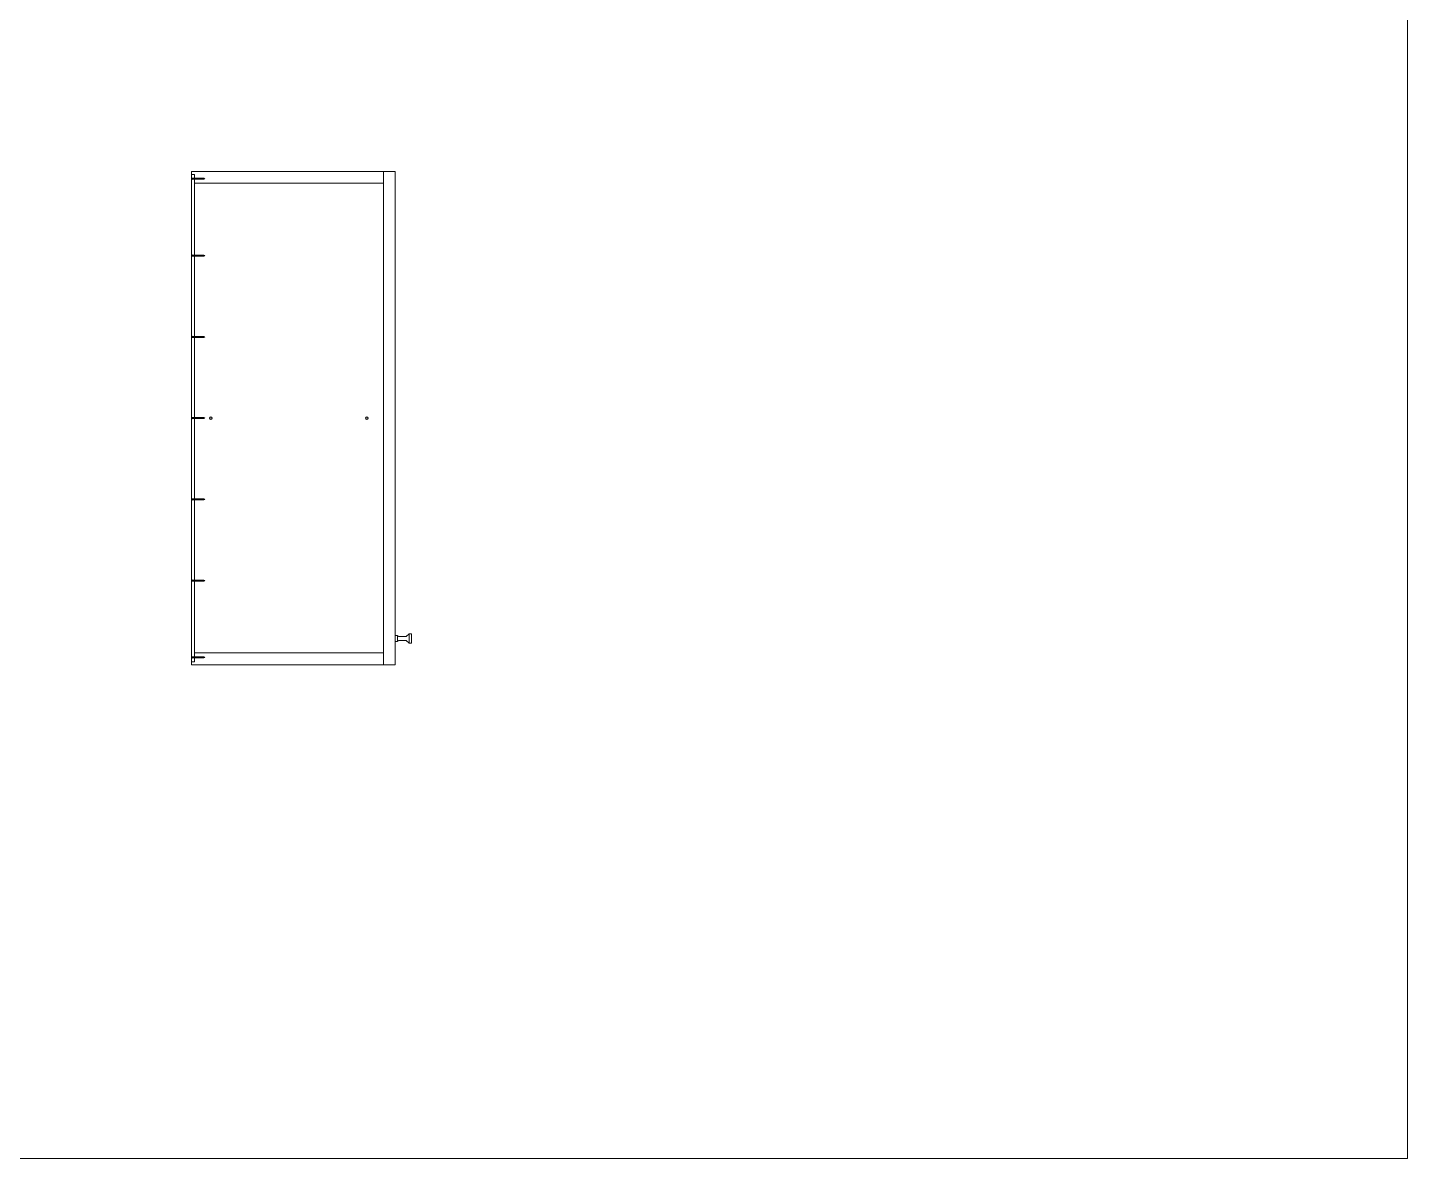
# Model space of a CAD drawing. Header units: centimetres. Extents: x -752 to 647, y -388 to 607.
# Drawn here: x -105.1 to 104.7, y -388.1 to -216.2 of the extents above; entities that cross this region are included whole.
import ezdxf

# ---------------------------------------------------------------- set-up
doc = ezdxf.new("R2010")
doc.units = ezdxf.units.CM
doc.header["$MEASUREMENT"] = 0
for name, color, linetype, lineweight in [('A-FURN_Num_Penna__252_Num_Penna__252_Num_Penna__3_Num_Penna__252_Num_Penna__252_Num_Penna__252_Num_Penna__252_Num_Penna__252_Num_Penna__252_Num_Penna__252_Num_Penna__252_Num_Penna__252_Num_Penna__252_Num_Penna__252_Num_Penna__5', 5, 'Continuous', 18), ('A-FURN_Num_Penna__252_Num_Penna__252_Num_Penna__3_Num_Penna__252_Num_Penna__252_Num_Penna__252_Num_Penna__252_Num_Penna__252_Num_Penna__252_Num_Penna__252_Num_Penna__252_Num_Penna__252_Num_Penna__252_Num_Penna__252_Num_Penna__6', 6, 'Continuous', 18), ('A-SECT-PATT_Num_Penna__6_Num_Penna__6_Num_Penna__6_Num_Penna__6_Num_Penna__6_Num_Penna__6_Num_Penna__6_Num_Penna__6_Num_Penna__6_Num_Penna__6_Num_Penna__6_Num_Penna__6_Num_Penna__6_Num_Penna__6', 6, 'Continuous', 18), ('PDF10_Geometry_Num_Penna__7_Num_Penna__7_Num_Penna__7_Num_Penna__7_Num_Penna__7_Num_Penna__7_Num_Penna__7_Num_Penna__6', 6, 'Continuous', 18), ('PDF16_Geometry_Num_Penna__5_Num_Penna__5_Num_Penna__5_Num_Penna__5_Num_Penna__5_Num_Penna__5_Num_Penna__5_Num_Penna__5_Num_Penna__5_Num_Penna__5_Num_Penna__5_Num_Penna__5_Num_Penna__5_Num_Penna__5', 5, 'Continuous', 18), ('PDF16_Geometry_Num_Penna__6_Num_Penna__6_Num_Penna__6_Num_Penna__6_Num_Penna__6_Num_Penna__6_Num_Penna__6_Num_Penna__6_Num_Penna__6_Num_Penna__6_Num_Penna__6_Num_Penna__6_Num_Penna__6_Num_Penna__6', 6, 'Continuous', 18), ('PDF22_Geometry_Num_Penna__1_Num_Penna__255_Num_Penna__255_Num_Penna__255_Num_Penna__50', 2, 'Continuous', 18), ('PDF22_Geometry_Num_Penna__1_Num_Penna__255_Num_Penna__5_Num_Penna__5_Num_Penna__6', 6, 'Continuous', 18)]:
    doc.layers.add(name, color=color, linetype=linetype, lineweight=lineweight)

msp = doc.modelspace()

# ---------------------------------------------------------------- linework, layer by layer
at = {"layer": 'A-FURN_Num_Penna__252_Num_Penna__252_Num_Penna__3_Num_Penna__252_Num_Penna__252_Num_Penna__252_Num_Penna__252_Num_Penna__252_Num_Penna__252_Num_Penna__252_Num_Penna__252_Num_Penna__252_Num_Penna__252_Num_Penna__252_Num_Penna__5', "color": 5, "linetype": 'Continuous', "lineweight": 18}
for p, q in [((-80.21, -239.02), (-80.21, -239.32)), ((-80.15, -239.07), (-80.15, -239.24)), ((-80.21, -250.69), (-80.21, -250.99)), ((-80.15, -250.77), (-80.15, -250.91)), ((-80.21, -263.04), (-80.21, -263.34)), ((-80.15, -263.12), (-80.15, -263.26)), ((-80.21, -275.39), (-80.21, -275.69)), ((-80.15, -275.47), (-80.15, -275.61)), ((-80.21, -287.74), (-80.21, -288.04)), ((-80.15, -287.82), (-80.15, -287.96)), ((-80.21, -300.09), (-80.21, -300.39)), ((-80.15, -300.17), (-80.15, -300.31)), ((-80.21, -312.07), (-80.21, -311.77)), ((-80.15, -311.84), (-80.15, -311.99))]:
    msp.add_line(p, q, dxfattribs=at)
for centre in [(-77.26, -275.54), (-53.51, -275.54)]:
    msp.add_circle(centre, 0.15, dxfattribs=at)
at = {"layer": 'A-FURN_Num_Penna__252_Num_Penna__252_Num_Penna__3_Num_Penna__252_Num_Penna__252_Num_Penna__252_Num_Penna__252_Num_Penna__252_Num_Penna__252_Num_Penna__252_Num_Penna__252_Num_Penna__252_Num_Penna__252_Num_Penna__252_Num_Penna__6', "color": 6, "linetype": 'Continuous', "lineweight": 18}
for p, q in [((-80.21, -239.02), (-80.15, -239.02)), ((-80.15, -239.02), (-80.15, -239.09)), ((-80.15, -239.09), (-78.31, -239.09)), ((-80.15, -239.24), (-78.31, -239.24)), ((-80.15, -239.24), (-80.15, -239.32)), ((-80.21, -239.32), (-80.15, -239.32)), ((-80.21, -250.69), (-80.15, -250.69)), ((-80.21, -250.99), (-80.15, -250.99)), ((-80.15, -250.69), (-80.15, -250.77)), ((-80.15, -250.77), (-78.31, -250.77)), ((-80.15, -250.91), (-78.31, -250.91)), ((-80.15, -250.91), (-80.15, -250.99)), ((-80.21, -263.04), (-80.15, -263.04)), ((-80.21, -263.34), (-80.15, -263.34)), ((-80.15, -263.04), (-80.15, -263.12)), ((-80.15, -263.12), (-78.31, -263.12)), ((-80.15, -263.26), (-78.31, -263.26)), ((-80.15, -263.26), (-80.15, -263.34)), ((-80.21, -275.39), (-80.15, -275.39)), ((-80.21, -275.69), (-80.15, -275.69)), ((-80.15, -275.39), (-80.15, -275.47)), ((-80.15, -275.47), (-78.31, -275.47)), ((-80.15, -275.61), (-78.31, -275.61)), ((-80.15, -275.61), (-80.15, -275.69)), ((-80.21, -287.74), (-80.15, -287.74)), ((-80.21, -288.04), (-80.15, -288.04)), ((-80.15, -287.74), (-80.15, -287.82)), ((-80.15, -287.82), (-78.31, -287.82)), ((-80.15, -287.96), (-78.31, -287.96)), ((-80.15, -287.96), (-80.15, -288.04)), ((-80.21, -300.09), (-80.15, -300.09)), ((-80.15, -300.09), (-80.15, -300.17)), ((-80.21, -300.39), (-80.15, -300.39)), ((-80.15, -300.17), (-78.31, -300.17)), ((-80.15, -300.31), (-78.31, -300.31)), ((-80.15, -300.31), (-80.15, -300.39)), ((-80.21, -311.77), (-80.15, -311.77)), ((-80.21, -312.07), (-80.15, -312.07)), ((-80.15, -311.77), (-80.15, -311.84)), ((-80.15, -311.84), (-78.31, -311.84)), ((-80.15, -311.99), (-78.31, -311.99)), ((-80.15, -311.99), (-80.15, -312.07))]:
    msp.add_line(p, q, dxfattribs=at)
at = {"layer": 'A-SECT-PATT_Num_Penna__6_Num_Penna__6_Num_Penna__6_Num_Penna__6_Num_Penna__6_Num_Penna__6_Num_Penna__6_Num_Penna__6_Num_Penna__6_Num_Penna__6_Num_Penna__6_Num_Penna__6_Num_Penna__6_Num_Penna__6', "color": 6, "linetype": 'Continuous', "lineweight": 18}
for p, q in [((-80.21, -238.49), (-80.21, -239.02)), ((-79.76, -238.49), (-79.76, -239.09)), ((-79.76, -239.24), (-79.76, -250.77)), ((-79.76, -250.91), (-79.76, -263.12)), ((-79.76, -263.26), (-79.76, -275.47)), ((-79.76, -275.61), (-79.76, -287.82)), ((-79.76, -287.96), (-79.76, -300.17)), ((-79.76, -300.31), (-79.76, -311.84)), ((-79.76, -311.99), (-79.76, -312.59))]:
    msp.add_line(p, q, dxfattribs=at)
at = {"layer": 'PDF10_Geometry_Num_Penna__7_Num_Penna__7_Num_Penna__7_Num_Penna__7_Num_Penna__7_Num_Penna__7_Num_Penna__7_Num_Penna__6', "color": 6, "linetype": 'Continuous', "lineweight": 18, "flags": 128}
for points in [[(-78.31, -239.09), (-78.15, -239.17)], [(-78.15, -239.17), (-78.31, -239.24)], [(-78.31, -250.77), (-78.15, -250.84)], [(-78.15, -250.84), (-78.31, -250.91)], [(-78.31, -263.12), (-78.15, -263.19)], [(-78.15, -263.19), (-78.31, -263.26)], [(-78.31, -275.47), (-78.15, -275.54)], [(-78.15, -275.54), (-78.31, -275.61)], [(-78.31, -287.82), (-78.15, -287.89)], [(-78.15, -287.89), (-78.31, -287.96)], [(-78.31, -300.17), (-78.15, -300.24)], [(-78.15, -300.24), (-78.31, -300.31)], [(-78.31, -311.84), (-78.15, -311.92)], [(-78.15, -311.92), (-78.31, -311.99)]]:
    msp.add_lwpolyline(points, dxfattribs=at)
at = {"layer": 'PDF16_Geometry_Num_Penna__5_Num_Penna__5_Num_Penna__5_Num_Penna__5_Num_Penna__5_Num_Penna__5_Num_Penna__5_Num_Penna__5_Num_Penna__5_Num_Penna__5_Num_Penna__5_Num_Penna__5_Num_Penna__5_Num_Penna__5', "color": 5, "linetype": 'Continuous', "lineweight": 18}
for p, q in [((-47.1, -308.34), (-47.53, -308.74)), ((-46.71, -308.34), (-47.1, -308.34)), ((-47.1, -308.34), (-47.1, -309.74)), ((-46.71, -308.34), (-46.71, -309.74)), ((-48.84, -308.59), (-49.21, -308.59)), ((-49.21, -308.59), (-49.21, -309.49)), ((-48.84, -309.49), (-49.21, -309.49)), ((-48.84, -308.59), (-48.84, -309.49)), ((-47.53, -308.74), (-48.69, -308.74)), ((-47.53, -309.34), (-48.69, -309.34)), ((-47.1, -309.74), (-47.53, -309.34)), ((-46.71, -309.74), (-47.1, -309.74))]:
    msp.add_line(p, q, dxfattribs=at)
for centre, start, end in [((-48.69, -308.59), 180, 270), ((-48.69, -309.49), 90, 180)]:
    msp.add_arc(centre, 0.148, start, end, dxfattribs=at)
at = {"layer": 'PDF16_Geometry_Num_Penna__6_Num_Penna__6_Num_Penna__6_Num_Penna__6_Num_Penna__6_Num_Penna__6_Num_Penna__6_Num_Penna__6_Num_Penna__6_Num_Penna__6_Num_Penna__6_Num_Penna__6_Num_Penna__6_Num_Penna__6', "color": 6, "linetype": 'Continuous', "lineweight": 18}
for p, q in [((-80.21, -238.49), (-80.21, -238.04)), ((-80.21, -238.04), (-49.21, -238.04)), ((-80.21, -238.49), (-79.76, -238.49)), ((-51.01, -238.04), (-51.01, -313.04)), ((-49.21, -238.04), (-49.21, -313.04)), ((-80.21, -250.69), (-80.21, -239.32)), ((-79.76, -239.84), (-51.01, -239.84)), ((-80.21, -263.04), (-80.21, -250.99)), ((-80.21, -275.39), (-80.21, -263.34)), ((-80.21, -287.74), (-80.21, -275.69)), ((-80.21, -300.09), (-80.21, -288.04)), ((-80.21, -311.77), (-80.21, -300.39)), ((-80.21, -312.59), (-80.21, -312.07)), ((-80.21, -313.04), (-80.21, -312.59)), ((-80.21, -312.59), (-79.76, -312.59)), ((-79.76, -311.24), (-51.01, -311.24)), ((-79.76, -311.84), (-79.76, -311.24)), ((-79.76, -312.59), (-79.76, -311.99)), ((-80.21, -313.04), (-49.21, -313.04))]:
    msp.add_line(p, q, dxfattribs=at)
at = {"layer": 'PDF22_Geometry_Num_Penna__1_Num_Penna__255_Num_Penna__255_Num_Penna__255_Num_Penna__50', "color": 2, "linetype": 'Continuous', "lineweight": 18}
for p, q in [((104.74, -104.34), (104.74, -388.06)), ((104.74, -388.06), (-256.98, -388.06))]:
    msp.add_line(p, q, dxfattribs=at)
at = {"layer": 'PDF22_Geometry_Num_Penna__1_Num_Penna__255_Num_Penna__5_Num_Penna__5_Num_Penna__6', "color": 6, "linetype": 'Continuous', "lineweight": 18}
for centre in [(-77.26, -275.54), (-53.51, -275.54)]:
    msp.add_circle(centre, 0.2, dxfattribs=at)

doc.saveas('drawing.dxf')
